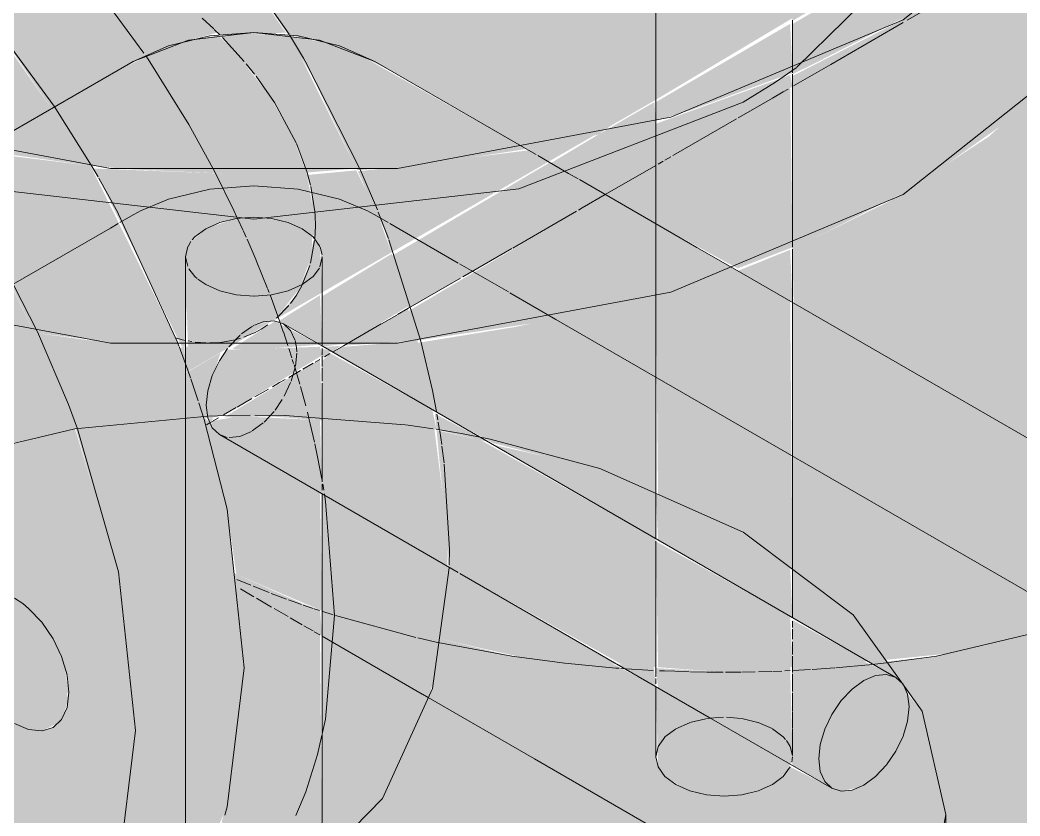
# Model space of a CAD drawing. Header units: millimetres. Extents: x -3207 to 1412, y 342 to 5433.
# Drawn here: x -1370.5 to -1253.4, y 1852.4 to 1945.6 of the extents above; entities that cross this region are included whole.
import ezdxf

# ---------------------------------------------------------------- set-up
doc = ezdxf.new("R2010")
doc.units = ezdxf.units.MM
doc.layers.add('M-_EQPT----_E', color=7, linetype='Continuous', lineweight=9)
doc.layers.add('M-_WATR----_E', color=5, linetype='Continuous', lineweight=9)

# ---------------------------------------------------------------- blocks, each defined once
blk = doc.blocks.new('ВертикальныйМногоступенчатыйЦентробежныйНасос_CDM15-CDM20_CNP - CDM15-4FSWPC-698583-В10 Аксонометрия')
at = {"layer": 'M-_EQPT----_E', "lineweight": 20}
h = blk.add_hatch(color=153, dxfattribs=at)
h.paths.add_polyline_path([(-1302.74, 1932.23), (-1296.01, 1933.84), (-1296.17, 1936.03), (-1300.38, 1933.6)])
h.paths.add_polyline_path([(-1280.01, 1939.3), (-1277.72, 1940.41), (-1265.84, 1946.49), (-1254.98, 1954.13), (-1253.37, 1955.64), (-1255.2, 1959.68), (-1280.01, 1945.17), (-1280.01, 1939.35)])
h.paths.add_polyline_path([(-1380.57, 1952.54), (-1356.53, 1966.42), (-1364.71, 1974.64), (-1370.9, 1978.9), (-1384.01, 1971.16), (-1384.01, 1956.17), (-1380.74, 1952.72)])
h.paths.add_polyline_path([(-1344.92, 1973.12), (-1319.19, 1987.98), (-1337.19, 1998.37), (-1359.83, 1985.3), (-1358.16, 1982.97), (-1345.29, 1973.28)])
h.paths.add_polyline_path([(-1351.93, 1961.57), (-1337.66, 1969.9), (-1344.92, 1973.12), (-1356.53, 1966.42), (-1353.54, 1963.27)])
h = blk.add_hatch(color=145, dxfattribs=at)
h.paths.add_polyline_path([(-1347.08, 1943.87), (-1341.52, 1944.05), (-1339.32, 1944.17), (-1350.57, 1960.13), (-1351.83, 1961.45), (-1365.97, 1953.26), (-1362.79, 1953.4), (-1359.37, 1952.49), (-1354.73, 1950.05), (-1349.99, 1946.52), (-1347.13, 1943.92)])
h.paths.add_polyline_path([(-1280.01, 1960.19), (-1265.76, 1961.48), (-1256.98, 1963.58), (-1265.87, 1982.5), (-1268.22, 1986.99), (-1276.52, 1995.65), (-1278.85, 1997.29), (-1280.01, 1996.29), (-1280.01, 1961.18)])
h.paths.add_polyline_path([(-1296.01, 1960.19), (-1296.01, 1987.38), (-1307.08, 1980.99), (-1312.53, 1984.13), (-1337.28, 1969.73), (-1327.26, 1965.55), (-1307.16, 1961.04), (-1296.08, 1960.2)])
h = blk.add_hatch(color=145, dxfattribs=at)
h.paths.add_polyline_path([(-1336.93, 1927.78), (-1331.07, 1928.26), (-1338.15, 1942.46), (-1339.12, 1943.87), (-1344.68, 1944.05), (-1346.99, 1943.78), (-1342.85, 1939), (-1340.17, 1935.1), (-1337.75, 1930.21), (-1337.09, 1928.26)])
h.paths.add_polyline_path([(-1288.01, 1959.58), (-1280.01, 1960.19), (-1280.28, 1988.82), (-1281.72, 1987.23), (-1283.18, 1986.38), (-1284.99, 1985.78), (-1287.21, 1985.46), (-1289.71, 1985.53), (-1291.35, 1985.86), (-1292.84, 1986.39), (-1294.52, 1987.4), (-1295.34, 1987.77), (-1296.01, 1987.38), (-1295.74, 1960.17), (-1288.81, 1959.64)])
h = blk.add_hatch(color=145, dxfattribs=at)
h.paths.add_polyline_path([(-1303.27, 1932.11), (-1302.74, 1932.23), (-1301.31, 1933.24)])
h.paths.add_polyline_path([(-1375.97, 1947.69), (-1351.93, 1961.57), (-1356.53, 1966.42), (-1380.47, 1952.44), (-1376.28, 1948.01)])
h.paths.add_polyline_path([(-1337.57, 1969.86), (-1312.69, 1984.22), (-1319.19, 1987.98), (-1344.65, 1973), (-1337.66, 1969.9)])
h = blk.add_hatch(color=145, dxfattribs=at)
h.paths.add_polyline_path([(-1351.82, 1961.45), (-1351.93, 1961.57), (-1375.92, 1947.63), (-1372.75, 1944.03), (-1366.77, 1935.27), (-1356.09, 1941.28), (-1351.91, 1942.9), (-1347.36, 1944.17), (-1349.62, 1946.2), (-1351.83, 1948.1), (-1357.68, 1951.68), (-1360.39, 1952.82), (-1363.52, 1953.46), (-1366.02, 1953.25), (-1351.83, 1961.45)])
h.paths.add_polyline_path([(-1310.9, 1930.39), (-1307.49, 1931.1), (-1303.27, 1932.11), (-1296.01, 1936.3), (-1296.08, 1960.2), (-1309.84, 1961.38), (-1329.28, 1966.19), (-1337.6, 1969.66), (-1351.71, 1961.33), (-1348.94, 1958.24), (-1339.02, 1943.86), (-1336.21, 1943.38), (-1331.66, 1942), (-1326.76, 1939.54), (-1310.92, 1930.4)])
h.paths.add_polyline_path([(-1280.01, 1945.54), (-1255.34, 1959.98), (-1256.98, 1963.58), (-1268.16, 1961.09), (-1280.01, 1959.97), (-1280.01, 1945.61)])
h = blk.add_hatch(color=8, dxfattribs=at)
h.paths.add_polyline_path([(-1308.57, 1929.05), (-1303.27, 1932.11), (-1310.9, 1930.39), (-1308.99, 1929.29)])
h.paths.add_polyline_path([(-1255.27, 1959.82), (-1243.14, 1967.16), (-1242.67, 1967.99), (-1248.04, 1965.72), (-1256.98, 1963.58), (-1255.34, 1959.97)])
h = blk.add_hatch(color=8, dxfattribs=at)
h.paths.add_polyline_path([(-1301.92, 1925.2), (-1296.01, 1928.61), (-1296.01, 1933.84), (-1302.74, 1932.23), (-1308.31, 1928.89), (-1302.27, 1925.41)])
h.paths.add_polyline_path([(-1280.01, 1937.85), (-1252.51, 1953.73), (-1253.43, 1955.59), (-1257.4, 1952.19), (-1268.22, 1945.1), (-1280.01, 1939.09), (-1280.01, 1938.41)])
h.paths.add_polyline_path([(-1253.37, 1955.64), (-1246.98, 1961.79), (-1243.76, 1966.29), (-1255.2, 1959.68), (-1253.54, 1956.02)])
h = blk.add_hatch(color=145, dxfattribs=at)
h.paths.add_polyline_path([(-1343.06, 1927.5), (-1336.93, 1927.78), (-1338.57, 1932.1), (-1341.28, 1936.84), (-1345.34, 1942), (-1347.25, 1943.85), (-1349.91, 1943.38), (-1353.06, 1942.62), (-1359.23, 1939.62), (-1366.75, 1935.25), (-1362.2, 1928.58), (-1357.46, 1928.15), (-1344.38, 1927.56)])
h.paths.add_polyline_path([(-1330.97, 1928.05), (-1323.64, 1928.62), (-1311.16, 1930.54), (-1330.86, 1941.65), (-1334.25, 1942.91), (-1339.06, 1943.78), (-1336.44, 1939.43), (-1331.02, 1928.15)])
h.paths.add_polyline_path([(-1296.01, 1936.3), (-1280.01, 1945.86), (-1280.28, 1960.17), (-1288.94, 1959.65), (-1296.01, 1960.19), (-1296.01, 1936.71)])
h = blk.add_hatch(color=8, dxfattribs=at)
h.paths.add_polyline_path([(-1280.01, 1918.83), (-1277.82, 1919.9), (-1265.92, 1925.97), (-1254.79, 1933.83), (-1246.92, 1941.41), (-1252.51, 1953.73), (-1280.01, 1937.85), (-1280.01, 1918.88)])
h.paths.add_polyline_path([(-1296.01, 1921.79), (-1296.01, 1928.61), (-1301.92, 1925.2), (-1298.06, 1922.97)])
for color, points in [(153, [(-1296.01, 1933.84), (-1292.01, 1935.06), (-1280.01, 1939.46), (-1280.28, 1945.2), (-1296.01, 1936.03), (-1296.01, 1934.26)]), (253, [(-1227.5, 1882.24), (-1221.53, 1884.89), (-1246.95, 1941.37), (-1248.28, 1939.97), (-1257.06, 1931.96), (-1268.55, 1924.47), (-1280.01, 1918.83), (-1279.87, 1912.47), (-1229.13, 1883.18)]), (252, [(-1335.06, 1913.75), (-1326.98, 1918.42), (-1328.74, 1923.4), (-1331.1, 1928.04), (-1336.84, 1927.5), (-1336.34, 1925.52), (-1336.02, 1920.42), (-1335.87, 1919.88), (-1335.32, 1919.06), (-1335.06, 1916.72), (-1335.06, 1914.11)]), (252, [(-1340.86, 1910.41), (-1340.41, 1910.66), (-1335.06, 1913.75), (-1335.33, 1919.12), (-1336.09, 1919.9), (-1336.76, 1916.46), (-1338.26, 1913.23), (-1340.83, 1910.42)]), (252, [(-1346.14, 1907.18), (-1340.99, 1910.39), (-1342.88, 1909.92), (-1343.96, 1909.28), (-1345.55, 1907.85), (-1346.01, 1907.36)]), (252, [(-1343.06, 1907.03), (-1335.34, 1907.62), (-1340.63, 1910.36), (-1345.62, 1907.15), (-1343.36, 1907.04)]), (8, [(-1351.06, 1904.68), (-1351.2, 1907.4), (-1351.82, 1907.23), (-1351.09, 1904.78)]), (253, [(-1262.06, 1838.95), (-1237.85, 1852.93), (-1237.65, 1853.8), (-1236.85, 1854.92), (-1235.58, 1855.87), (-1233.92, 1856.61), (-1229.92, 1857.51), (-1221.44, 1862.41), (-1216.93, 1866.65), (-1215.58, 1870.57), (-1217.29, 1874.99), (-1218.65, 1876.64), (-1222.58, 1879.4), (-1227.5, 1882.24), (-1240.78, 1876.51), (-1263.16, 1871.16), (-1268.99, 1870.53), (-1264.82, 1864.71), (-1262.06, 1852.61), (-1262.06, 1840.5)])]:
    blk.add_hatch(color=color, dxfattribs=at).paths.add_polyline_path(points)
h = blk.add_hatch(color=8, dxfattribs=at)
h.paths.add_polyline_path([(-1296.01, 1869.88), (-1296.01, 1884.91), (-1316.49, 1896.44), (-1321.67, 1897.6), (-1320.29, 1882.77), (-1320.18, 1881.55), (-1299.99, 1870.18), (-1296.26, 1869.9)])
h.paths.add_polyline_path([(-1280.01, 1869.88), (-1271.15, 1870.55), (-1280.01, 1875.38), (-1280.01, 1871.14)])
h.paths.add_polyline_path([(-1321.68, 1897.68), (-1322.17, 1900.01), (-1334.11, 1906.61), (-1335.06, 1905.75), (-1335, 1898.76), (-1321.75, 1897.7)])
h.paths.add_polyline_path([(-1332.57, 1907.51), (-1323.91, 1908.12), (-1325.03, 1911.86), (-1332.07, 1907.79)])
h.paths.add_polyline_path([(-1325.03, 1911.86), (-1301.92, 1925.2), (-1308.42, 1928.96), (-1326.87, 1918.06), (-1325.09, 1912.08)])
h.paths.add_polyline_path([(-1296.01, 1928.61), (-1280.01, 1937.85), (-1280.28, 1939.21), (-1296.01, 1933.49), (-1296.01, 1929.06)])
h = blk.add_hatch(color=8, dxfattribs=at)
h.paths.add_polyline_path([(-1274.29, 1855.35), (-1272.34, 1855.76), (-1271.08, 1856.47), (-1270.27, 1857.06), (-1268.16, 1859.61), (-1267.5, 1860.82), (-1266.76, 1862.74), (-1266.52, 1863.55), (-1266.34, 1865.24), (-1266.52, 1866.72), (-1267.2, 1868.04), (-1268.99, 1869.31), (-1271.65, 1870.52), (-1280.01, 1869.88), (-1280.01, 1858.35), (-1275.39, 1855.68)])
h.paths.add_polyline_path([(-1296.01, 1867.59), (-1296.26, 1869.9), (-1300.58, 1870.23), (-1296.57, 1867.91)])
h.paths.add_polyline_path([(-1315.62, 1896.23), (-1321.88, 1899.55), (-1321.68, 1897.68), (-1315.91, 1896.3)])
h.paths.add_polyline_path([(-1296.01, 1921.79), (-1286.43, 1916.56), (-1280.01, 1919.03), (-1280.28, 1937.69), (-1296.01, 1928.61), (-1296.01, 1922.14)])
h.paths.add_polyline_path([(-1323.91, 1908.12), (-1308.04, 1910.5), (-1296.01, 1913.37), (-1296.01, 1921.79), (-1301.92, 1925.2), (-1324.94, 1911.58), (-1323.97, 1908.3)])
h = blk.add_hatch(color=8, dxfattribs=at)
h.paths.add_polyline_path([(-1351.06, 1907.39), (-1350.77, 1919.14), (-1349.99, 1920.24), (-1348.35, 1921.35), (-1346.98, 1921.95), (-1344.65, 1922.43), (-1341.42, 1922.42), (-1340.1, 1922.18), (-1337.76, 1921.35), (-1336.44, 1920.47), (-1336.02, 1920.42), (-1336.01, 1922.73), (-1336.84, 1927.5), (-1336.93, 1927.78), (-1345.68, 1927.62), (-1361.98, 1928.26), (-1360.72, 1926.06), (-1351.52, 1907.41), (-1351.2, 1907.4)])
h.paths.add_polyline_path([(-1326.98, 1918.42), (-1308.57, 1929.05), (-1310.95, 1930.38), (-1328.92, 1928.14), (-1330.91, 1927.93), (-1327.73, 1920.95), (-1327.12, 1918.91)])
h = blk.add_hatch(color=8, dxfattribs=at)
h.paths.add_polyline_path([(-1348.22, 1898.47), (-1347.76, 1899.02), (-1348.45, 1898.96), (-1348.26, 1898.55)])
h.paths.add_polyline_path([(-1346.15, 1907.17), (-1345.55, 1907.85), (-1343.91, 1909.31), (-1342.68, 1910), (-1341.19, 1910.37), (-1340.65, 1910.53), (-1337.79, 1914.11), (-1336.34, 1917.93), (-1336.23, 1920.31), (-1337.85, 1921.39), (-1340.1, 1922.18), (-1342.34, 1922.49), (-1344.74, 1922.42), (-1345.38, 1922.33), (-1348.35, 1921.35), (-1348.71, 1921.19), (-1350.39, 1919.68), (-1350.84, 1918.9), (-1351.06, 1916.73), (-1350.79, 1907.38), (-1346.21, 1907.17)])
h = blk.add_hatch(color=8, dxfattribs=at)
h.paths.add_polyline_path([(-1280.22, 1858.47), (-1280.01, 1859.51), (-1280.28, 1869.86), (-1288.48, 1869.31), (-1296.01, 1869.76), (-1295.74, 1867.43), (-1280.28, 1858.51)])
h.paths.add_polyline_path([(-1296.01, 1913.37), (-1292.01, 1914.59), (-1286.75, 1916.45), (-1296.01, 1921.79), (-1296.01, 1913.79)])
h = blk.add_hatch(color=8, dxfattribs=at)
h.paths.add_polyline_path([(-1320.43, 1881.69), (-1320.31, 1884.86), (-1321.93, 1897.74), (-1323.58, 1897.89), (-1335.06, 1898.77), (-1335.06, 1890.13), (-1322.02, 1882.61)])
h.paths.add_polyline_path([(-1335.06, 1906.07), (-1334.03, 1906.86), (-1335.06, 1907.16), (-1335.06, 1906.26)])
h.paths.add_polyline_path([(-1334.96, 1907.4), (-1332.07, 1907.79), (-1325.09, 1912.08), (-1326.93, 1918.27), (-1335.06, 1913.31), (-1335.06, 1907.45)])
h = blk.add_hatch(color=253, dxfattribs=at)
h.paths.add_polyline_path([(-1268.66, 1835.14), (-1262.06, 1838.95), (-1262.06, 1852.61), (-1264.82, 1864.71), (-1266.52, 1866.72), (-1266.34, 1865.24), (-1266.86, 1862.41), (-1267.5, 1860.82), (-1268.92, 1858.5), (-1268.99, 1858.41), (-1270.27, 1857.06), (-1272.34, 1855.76), (-1273.01, 1855.47), (-1274.29, 1855.35), (-1276.23, 1856.17), (-1280.28, 1858.18), (-1281.15, 1857.02), (-1283.32, 1855.68), (-1284.06, 1855.37), (-1286, 1854.91), (-1288.29, 1854.78), (-1291, 1855.14), (-1292.7, 1855.68), (-1294.14, 1856.47), (-1295.35, 1857.64), (-1295.74, 1858.18), (-1296.01, 1859.38), (-1296.01, 1867.59), (-1301.08, 1870.27), (-1312.86, 1871.16), (-1321.46, 1873.22), (-1322.17, 1867.38), (-1322.65, 1866.32), (-1268.66, 1835.14)])
h.paths.add_polyline_path([(-1267.2, 1868.04), (-1269.12, 1870.71), (-1271.15, 1870.55), (-1267.89, 1868.67)])
h.paths.add_polyline_path([(-1280.01, 1912.55), (-1280.28, 1918.74), (-1286.43, 1916.26), (-1280.07, 1912.59)])
h.paths.add_polyline_path([(-1269.12, 1870.71), (-1262.06, 1871.43), (-1240.01, 1876.7), (-1227.5, 1882.24), (-1280.01, 1912.55), (-1280.01, 1881.33), (-1272.59, 1875.54), (-1269.33, 1871)])
h.paths.add_polyline_path([(-1296.01, 1890.21), (-1296.01, 1913.37), (-1312.41, 1909.71), (-1323.83, 1907.85), (-1322.17, 1902.21), (-1321.92, 1899.87), (-1315.05, 1896.1), (-1301.55, 1892.66), (-1298.06, 1891.11)])
h = blk.add_hatch(color=253, dxfattribs=at)
h.paths.add_polyline_path([(-1288.01, 1854.76), (-1285.94, 1854.92), (-1283.32, 1855.68), (-1281.88, 1856.47), (-1280.67, 1857.64), (-1280.28, 1858.51), (-1296.01, 1867.59), (-1295.74, 1858.18), (-1294.94, 1857.07), (-1292.7, 1855.68), (-1291, 1855.14), (-1288.29, 1854.78)])
h.paths.add_polyline_path([(-1280.01, 1881.33), (-1280.28, 1912.71), (-1286.75, 1916.45), (-1296.01, 1913.37), (-1295.74, 1890.09), (-1285.78, 1885.68), (-1280.03, 1881.35)])
h = blk.add_hatch(color=8, dxfattribs=at)
h.paths.add_polyline_path([(-1335.06, 1890.13), (-1335.33, 1898.79), (-1344.73, 1899.25), (-1347.76, 1898.73), (-1348.13, 1898.27), (-1347.76, 1897.7), (-1346.01, 1896.46), (-1335.14, 1890.18)])
h.paths.add_polyline_path([(-1348.45, 1898.96), (-1346.65, 1899.38), (-1335.06, 1906.38), (-1335.33, 1907.38), (-1346.24, 1907.03), (-1347.76, 1904.39), (-1348.13, 1903.39), (-1348.65, 1900.63), (-1348.52, 1899.37), (-1348.48, 1899.05)])
h.paths.add_polyline_path([(-1335.06, 1907.45), (-1335.33, 1913.42), (-1340.3, 1910.3), (-1338.59, 1909.49), (-1335.16, 1907.51)])
h = blk.add_hatch(color=8, dxfattribs=at)
h.paths.add_polyline_path([(-1349.07, 1897.98), (-1348.26, 1898.55), (-1348.71, 1898.94), (-1349.34, 1898.9), (-1349.09, 1898.06)])
h.paths.add_polyline_path([(-1350.97, 1904.39), (-1346.21, 1907.17), (-1351.06, 1907.39), (-1351, 1904.49)])
h = blk.add_hatch(color=8, dxfattribs=at)
h.paths.add_polyline_path([(-1322.65, 1866.32), (-1322.11, 1867.91), (-1321.46, 1873.22), (-1335.06, 1876.47), (-1335.06, 1873.48), (-1323.34, 1866.71)])
h.paths.add_polyline_path([(-1300.58, 1870.23), (-1320.43, 1881.69), (-1321.46, 1873.22), (-1312.06, 1871.1), (-1301.08, 1870.27)])
h.paths.add_polyline_path([(-1271.15, 1870.55), (-1269.12, 1870.71), (-1273.01, 1876.07), (-1280.01, 1881.33), (-1280.01, 1875.67), (-1271.64, 1870.84)])
h.paths.add_polyline_path([(-1296.01, 1884.91), (-1296.01, 1890.21), (-1302.56, 1893.11), (-1315.07, 1895.91), (-1298.06, 1886.09)])
h.paths.add_polyline_path([(-1321.92, 1899.87), (-1322.17, 1902.25), (-1323.91, 1908.12), (-1328.92, 1907.67), (-1332.82, 1907.36), (-1333.86, 1906.76), (-1322.17, 1900.01)])
h = blk.add_hatch(color=8, dxfattribs=at)
h.paths.add_polyline_path([(-1321.46, 1873.22), (-1320.43, 1881.69), (-1335.06, 1890.13), (-1335.06, 1876.47), (-1321.96, 1873.34)])
h.paths.add_polyline_path([(-1333.86, 1906.76), (-1332.94, 1907.49), (-1334.89, 1907.36), (-1334.03, 1906.86)])
h = blk.add_hatch(color=8, dxfattribs=at)
h.paths.add_polyline_path([(-1335.06, 1876.47), (-1335.33, 1890.29), (-1347.95, 1897.87), (-1348.22, 1898.47), (-1349.07, 1897.98), (-1346.21, 1888.37), (-1345.13, 1880.74), (-1335.16, 1876.49)])
h.paths.add_polyline_path([(-1349.34, 1898.9), (-1348.48, 1899.05), (-1348.63, 1900.87), (-1348.03, 1903.74), (-1347.56, 1904.82), (-1346.98, 1906.69), (-1350.96, 1904.34), (-1349.38, 1899.04)])
h = blk.add_hatch(color=8, dxfattribs=at)
h.paths.add_polyline_path([(-1288.01, 1869.27), (-1280.01, 1869.88), (-1280.28, 1875.83), (-1296.01, 1884.61), (-1295.74, 1869.86), (-1288.07, 1869.28)])
h.paths.add_polyline_path([(-1335.06, 1898.77), (-1335.33, 1905.91), (-1346.6, 1899.1), (-1341.43, 1899.25), (-1335.16, 1898.77)])
h = blk.add_hatch(color=8, dxfattribs=at)
h.paths.add_polyline_path([(-1335.06, 1873.48), (-1335.34, 1876.54), (-1337.4, 1877.31), (-1345.41, 1880.86), (-1345.13, 1879.29), (-1335.16, 1873.53)])
h.paths.add_polyline_path([(-1280.01, 1875.67), (-1280.28, 1881.54), (-1286.19, 1885.85), (-1296.01, 1890.21), (-1295.74, 1884.75), (-1280.03, 1875.68)])
at = {"layer": 'M-_EQPT----_E', "color": 153, "lineweight": 20}
for p, q in [((-1296.01, 1975.72), (-1296.01, 1941.27)), ((-1280.01, 1940.09), (-1280.01, 1945.61)), ((-1296.01, 1941.27), (-1296.01, 1936.25)), ((-1279.87, 1937.93), (-1275.53, 1940.44)), ((-1280.01, 1939.46), (-1280.01, 1940.08)), ((-1280.01, 1929.42), (-1280.01, 1939.3)), ((-1282.35, 1936.5), (-1281.08, 1937.23)), ((-1296.01, 1936.25), (-1296.01, 1933.84)), ((-1296.01, 1932.08), (-1296.01, 1921.79)), ((-1294.94, 1929.23), (-1294.25, 1929.63)), ((-1294.02, 1929.76), (-1293.67, 1929.97)), ((-1301.92, 1925.2), (-1296.01, 1928.61)), ((-1295.74, 1928.77), (-1295.16, 1929.11)), ((-1345.06, 1922.57), (-1345.42, 1923.34)), ((-1296.01, 1921.79), (-1296.01, 1913.37)), ((-1338.62, 1906.08), (-1338.97, 1907.18)), ((-1338.42, 1905.43), (-1338.57, 1905.91)), ((-1337.7, 1902.99), (-1338.37, 1905.26)), ((-1338.99, 1903.8), (-1337.61, 1904.6)), ((-1340.91, 1902.69), (-1340.07, 1903.18)), ((-1340.07, 1903.18), (-1339.42, 1903.55)), ((-1337, 1900.47), (-1337.62, 1902.72)), ((-1342.96, 1901.5), (-1341.36, 1902.43)), ((-1345.02, 1900.32), (-1343.3, 1901.31)), ((-1346.62, 1899.4), (-1345.13, 1900.26)), ((-1321.64, 1899.49), (-1321.53, 1898.81)), ((-1321.48, 1898.55), (-1321.33, 1897.59)), ((-1340.71, 1876.74), (-1339.06, 1875.79)), ((-1338.81, 1875.65), (-1337.4, 1874.83)), ((-1338.16, 1852.5), (-1337, 1855.27))]:
    blk.add_line(p, q, dxfattribs=at)
at = {"layer": 'M-_EQPT----_E', "color": 145, "lineweight": 20}
for p, q in [((-1266.58, 1945.61), (-1263.16, 1947.58)), ((-1349.11, 1945.85), (-1347.76, 1944.61)), ((-1275.53, 1940.44), (-1267.04, 1945.34)), ((-1347.71, 1944.55), (-1347.05, 1943.91)), ((-1338.89, 1943.89), (-1337.27, 1941.17)), ((-1346.76, 1943.61), (-1344.2, 1940.8)), ((-1355.45, 1941.05), (-1355.72, 1941.45)), ((-1343.96, 1940.52), (-1343, 1939.32)), ((-1337.27, 1941.17), (-1337.06, 1940.81)), ((-1337.06, 1940.81), (-1330.62, 1928.13)), ((-1284.91, 1935.02), (-1282.35, 1936.5)), ((-1293.66, 1929.97), (-1286.57, 1934.06)), ((-1338.08, 1931.19), (-1336.82, 1927.77)), ((-1345.42, 1923.34), (-1347.66, 1927.85)), ((-1330.62, 1928.13), (-1328.61, 1923.41)), ((-1304.62, 1923.64), (-1301.92, 1925.2)), ((-1335.95, 1923.21), (-1335.91, 1922.72)), ((-1335.91, 1922.72), (-1335.87, 1921.56)), ((-1312.76, 1918.94), (-1305.29, 1923.26)), ((-1305.06, 1923.39), (-1304.62, 1923.64)), ((-1335.87, 1921.56), (-1335.94, 1920.02)), ((-1327.26, 1919.9), (-1323.52, 1908.05)), ((-1318.59, 1915.58), (-1312.86, 1918.89)), ((-1337.47, 1914.5), (-1338.08, 1913.44)), ((-1325.03, 1911.86), (-1318.86, 1915.42)), ((-1340.86, 1912.61), (-1341.18, 1913.45)), ((-1338.08, 1913.44), (-1338.79, 1912.44)), ((-1340.03, 1910.3), (-1340.86, 1912.59)), ((-1338.96, 1912.23), (-1340.41, 1910.73)), ((-1347.76, 1907.85), (-1348.21, 1907.84)), ((-1347.04, 1907.9), (-1347.76, 1907.85)), ((-1345.45, 1908.16), (-1346.99, 1907.9)), ((-1345.08, 1908.25), (-1345.45, 1908.16)), ((-1335.97, 1896.22), (-1336.47, 1898.34)), ((-1335.61, 1894.49), (-1335.93, 1896.02)), ((-1321.05, 1895.74), (-1320.8, 1893.78)), ((-1335.1, 1891.86), (-1335.61, 1894.49)), ((-1320.79, 1893.65), (-1320.18, 1883.67)), ((-1334.88, 1890.58), (-1335.01, 1891.35)), ((-1320.18, 1883.67), (-1320.21, 1881.8))]:
    blk.add_line(p, q, dxfattribs=at)
at = {"layer": 'M-_EQPT----_E', "color": 8, "lineweight": 20}
for p, q in [((-1281.08, 1937.23), (-1280.53, 1937.55)), ((-1296.01, 1933.84), (-1296.01, 1932.08)), ((-1280.01, 1919.03), (-1280.01, 1929.42)), ((-1344.32, 1920.98), (-1344.99, 1922.41)), ((-1343.99, 1920.22), (-1344.29, 1920.9)), ((-1342.82, 1917.53), (-1343.87, 1919.97)), ((-1335.96, 1919.82), (-1336.44, 1917.19)), ((-1341.48, 1914.22), (-1342.8, 1917.48)), ((-1336.52, 1916.9), (-1337.45, 1914.54)), ((-1341.29, 1913.73), (-1341.43, 1914.11)), ((-1334.79, 1906.22), (-1334.17, 1906.58)), ((-1337.35, 1904.74), (-1336.13, 1905.45)), ((-1335.89, 1905.59), (-1335.33, 1905.91)), ((-1336.59, 1898.84), (-1336.81, 1899.71)), ((-1348.61, 1898.24), (-1348.22, 1898.47)), ((-1348.22, 1898.47), (-1347.85, 1898.68)), ((-1347.84, 1898.69), (-1347.2, 1899.06)), ((-1336.47, 1898.34), (-1336.59, 1898.84)), ((-1321.31, 1897.5), (-1321.08, 1895.93)), ((-1334.67, 1889.27), (-1334.81, 1890.15)), ((-1343.43, 1879.45), (-1345.06, 1880.13)), ((-1341.29, 1878.6), (-1343.16, 1879.33)), ((-1344.65, 1879.02), (-1343.06, 1878.1)), ((-1339.27, 1877.84), (-1341.03, 1878.49)), ((-1342.77, 1877.93), (-1340.99, 1876.9)), ((-1337.51, 1877.21), (-1339.03, 1877.75)), ((-1336.14, 1876.74), (-1337.29, 1877.13)), ((-1335.38, 1876.49), (-1336.01, 1876.7)), ((-1333.78, 1875.98), (-1335.12, 1876.41)), ((-1324.1, 1873.35), (-1333.51, 1875.9)), ((-1337.21, 1874.72), (-1336.13, 1874.1)), ((-1336, 1874.02), (-1335.33, 1873.64)), ((-1335.06, 1873.48), (-1323.35, 1866.72)), ((-1321.72, 1872.81), (-1323.87, 1873.29)), ((-1323.34, 1866.71), (-1322.65, 1866.32)), ((-1293.67, 1862.64), (-1292.06, 1863.36)), ((-1292.01, 1863.38), (-1290.15, 1863.83)), ((-1290.08, 1863.84), (-1289.59, 1863.91)), ((-1294.94, 1861.69), (-1293.7, 1862.62)), ((-1296.01, 1859.38), (-1295.74, 1860.56)), ((-1295.74, 1860.57), (-1294.96, 1861.67))]:
    blk.add_line(p, q, dxfattribs=at)
at = {"layer": 'M-_EQPT----_E', "color": 252, "lineweight": 20}
for p, q in [((-1286.37, 1934.18), (-1284.91, 1935.02)), ((-1336.82, 1927.77), (-1336.44, 1926.31)), ((-1336.4, 1926.14), (-1335.95, 1923.21)), ((-1328.12, 1910.07), (-1326.35, 1911.1)), ((-1326.24, 1911.16), (-1325.03, 1911.86)), ((-1332.57, 1907.51), (-1328.17, 1910.05)), ((-1351.84, 1908.31), (-1352.29, 1908.43)), ((-1351.46, 1908.21), (-1351.83, 1908.3)), ((-1351.04, 1908.12), (-1351.46, 1908.21)), ((-1350.34, 1907.99), (-1350.75, 1908.06)), ((-1348.7, 1907.84), (-1349.93, 1907.94)), ((-1296.01, 1884.61), (-1296.01, 1868.75)), ((-1280.01, 1874.51), (-1280.01, 1875.25)), ((-1280.01, 1873.14), (-1280.01, 1874.33)), ((-1280.01, 1871.34), (-1280.01, 1872.85)), ((-1280.01, 1869.25), (-1280.01, 1871.14)), ((-1272.88, 1869.97), (-1274.92, 1869.8)), ((-1271.54, 1870.1), (-1272.79, 1869.98)), ((-1271.02, 1870.15), (-1271.46, 1870.11)), ((-1300.29, 1869.73), (-1300.69, 1869.76)), ((-1296.32, 1869.49), (-1300.09, 1869.72)), ((-1295.02, 1869.42), (-1295.58, 1869.45)), ((-1293.77, 1869.38), (-1294.99, 1869.42)), ((-1292.12, 1869.33), (-1293.69, 1869.37)), ((-1290.19, 1869.29), (-1291.96, 1869.32)), ((-1288.13, 1869.27), (-1290.09, 1869.29)), ((-1286.05, 1869.28), (-1287.83, 1869.27)), ((-1284.39, 1869.31), (-1285.93, 1869.29)), ((-1282.41, 1869.37), (-1283.99, 1869.32)), ((-1281.26, 1869.41), (-1282.32, 1869.37)), ((-1280.26, 1869.46), (-1280.92, 1869.43)), ((-1280.01, 1867.01), (-1280.01, 1869.08)), ((-1277.91, 1869.59), (-1279.96, 1869.47)), ((-1275.05, 1869.79), (-1277.69, 1869.6)), ((-1296.01, 1868.52), (-1296.01, 1867.91)), ((-1280.01, 1864.77), (-1280.01, 1866.87)), ((-1280.01, 1862.68), (-1280.01, 1864.66)), ((-1289.59, 1863.91), (-1289.22, 1863.94)), ((-1289.14, 1863.95), (-1288.08, 1864)), ((-1287.74, 1863.99), (-1286.01, 1863.85)), ((-1285.94, 1863.84), (-1284.07, 1863.4)), ((-1284.01, 1863.38), (-1282.39, 1862.67)), ((-1282.35, 1862.64), (-1281.1, 1861.71)), ((-1280.01, 1860.89), (-1280.01, 1862.6)), ((-1281.08, 1861.69), (-1280.81, 1861.39)), ((-1280.71, 1861.27), (-1280.29, 1860.58)), ((-1280.28, 1860.57), (-1280.01, 1859.53)), ((-1280.01, 1859.51), (-1280.01, 1860.83)), ((-1280.01, 1859.38), (-1280.09, 1858.73))]:
    blk.add_line(p, q, dxfattribs=at)
at = {"layer": 'M-_EQPT----_E', "color": 253, "lineweight": 20}
for p, q in [((-1280.01, 1912.55), (-1280.01, 1918.83)), ((-1280.01, 1905.12), (-1280.01, 1912.55)), ((-1333.88, 1906.75), (-1332.57, 1907.51)), ((-1296.01, 1890.21), (-1296.01, 1884.91)), ((-1280.01, 1875.67), (-1280.01, 1881.33)), ((-1300.69, 1869.76), (-1306.68, 1870.33)), ((-1269, 1870.37), (-1271.02, 1870.15)), ((-1296.01, 1867.59), (-1296.01, 1859.38)), ((-1310.23, 1859.14), (-1274.15, 1838.31))]:
    blk.add_line(p, q, dxfattribs=at)
at = {"layer": 'M-_EQPT----_E', "color": 143, "lineweight": 20}
for p, q in [((-1296.01, 1913.37), (-1296.01, 1890.21)), ((-1280.01, 1881.33), (-1280.01, 1905.12)), ((-1333.62, 1875.91), (-1334.67, 1889.27)), ((-1334.67, 1863.78), (-1333.62, 1875.91)), ((-1322.65, 1866.32), (-1310.23, 1859.14))]:
    blk.add_line(p, q, dxfattribs=at)
at = {"layer": 'M-_EQPT----_E', "color": 155, "lineweight": 20}
for p, q in [((-1341.42, 1909.95), (-1342.23, 1909.43)), ((-1339.63, 1909.15), (-1339.98, 1910.17)), ((-1343.96, 1908.62), (-1344.25, 1908.51)), ((-1343.04, 1909.01), (-1343.96, 1908.62)), ((-1342.58, 1909.24), (-1342.99, 1909.03)), ((-1342.23, 1909.43), (-1342.56, 1909.25)), ((-1339.09, 1907.53), (-1339.62, 1909.12)), ((-1344.62, 1908.39), (-1344.99, 1908.28))]:
    blk.add_line(p, q, dxfattribs=at)
at = {"layer": 'M-_EQPT----_E', "color": 145, "lineweight": 20}
for points in [[(-1356.06, 1966.54, 0), (-1349.35, 1958.85, 0), (-1338.95, 1943.99, 0)], [(-1355.94, 1941.78, 0), (-1362.79, 1951.09, 0), (-1369.96, 1959.28, 0)], [(-1347.66, 1927.85, 0), (-1350.7, 1933.41, 0), (-1355.45, 1941.05, 0)], [(-1342.79, 1939.05, 0), (-1340.65, 1935.99, 0), (-1338.11, 1931.26, 0)], [(-1328.51, 1923.16, 0), (-1328, 1921.86, 0), (-1327.32, 1920.07, 0)]]:
    blk.add_polyline3d(points, dxfattribs=at)
at = {"layer": 'M-_EQPT----_E', "color": 143, "lineweight": 20}
for points in [[(-1323.52, 1908.05, 0), (-1322.17, 1902.25, 0), (-1321.7, 1899.81, 0)], [(-1320.22, 1881.5, 0), (-1322.17, 1867.38, 0), (-1328, 1854.5, 0), (-1334.79, 1847.52, 0)], [(-1240.73, 1876.46, 0), (-1263.16, 1871.16, 0), (-1269, 1870.37, 0)], [(-1306.68, 1870.33, 0), (-1312.86, 1871.16, 0), (-1321.72, 1872.81, 0)]]:
    blk.add_polyline3d(points, dxfattribs=at)
at = {"layer": 'M-_EQPT----_E', "color": 8, "lineweight": 20}
blk.add_polyline3d([(-1337, 1855.27, 0), (-1335.61, 1859.63, 0), (-1334.67, 1863.78, 0)], dxfattribs=at)
at = {"layer": 'M-_EQPT----_E', "color": 253, "lineweight": 20}
for points in [[(-1293.67, 1856.11, 0), (-1294.94, 1857.07, 0), (-1295.74, 1858.18, 0), (-1296.01, 1859.38, 0)], [(-1280.28, 1858.18, 0), (-1281.08, 1857.07, 0), (-1282.35, 1856.11, 0), (-1284.01, 1855.38, 0), (-1285.94, 1854.92, 0), (-1288.01, 1854.76, 0), (-1290.08, 1854.92, 0), (-1292.01, 1855.38, 0), (-1293.67, 1856.11, 0)]]:
    blk.add_polyline3d(points, dxfattribs=at)
blk = doc.blocks.new('ВертикальныйМногоступенчатыйЦентробежныйНасос_CDM15-CDM20_CNP - CDM15-4FSWPC-V1-В10 Аксонометрия')
at = {"layer": 'M-_EQPT----_E', "lineweight": 20}
for points in [[(-1337.09, 1846.07), (-1335.06, 1847.95), (-1335.33, 1873.64), (-1345.25, 1879.36), (-1344.22, 1869.79), (-1346.6, 1852.63), (-1346.86, 1851.71), (-1337.27, 1846.18)], [(-1335.06, 1847.95), (-1328, 1854.5), (-1322.65, 1866.32), (-1335.06, 1873.48), (-1335.06, 1848.46)]]:
    blk.add_hatch(color=8, dxfattribs=at).paths.add_polyline_path(points)
h = blk.add_hatch(color=253, dxfattribs=at)
h.paths.add_polyline_path([(-1301.78, 1825.69), (-1274.15, 1838.31), (-1322.65, 1866.32), (-1328, 1854.5), (-1335.06, 1847.95), (-1335.06, 1844.9), (-1303.84, 1826.87)])
h.paths.add_polyline_path([(-1356.71, 1836.29), (-1351.06, 1838.15), (-1351.06, 1842.79), (-1352.1, 1840.56), (-1355.69, 1837.23)])
at = {"layer": 'M-_EQPT----_E', "color": 145, "lineweight": 20}
for p, q in [((-1348.23, 1943.78), (-1353.06, 1942.62)), ((-1350.71, 1943.29), (-1343.06, 1944.17)), ((-1343.06, 1944.17), (-1348.23, 1943.78)), ((-1337.88, 1943.78), (-1343.06, 1944.17)), ((-1343.06, 1944.17), (-1335.4, 1943.29)), ((-1333.06, 1942.62), (-1337.88, 1943.78)), ((-1357.2, 1940.79), (-1350.71, 1943.29)), ((-1353.06, 1942.62), (-1357.2, 1940.79)), ((-1335.4, 1943.29), (-1328.92, 1940.79)), ((-1328.92, 1940.79), (-1333.06, 1942.62)), ((-1357.2, 1940.79), (-1375.22, 1930.39)), ((-1375.22, 1930.39), (-1357.2, 1940.79)), ((-1311.46, 1930.71), (-1328.92, 1940.79)), ((-1328.92, 1940.79), (-1311.46, 1930.71)), ((-1348.23, 1925.82), (-1343.06, 1926.21)), ((-1343.06, 1926.21), (-1337.88, 1925.82)), ((-1353.06, 1924.66), (-1348.23, 1925.82)), ((-1337.88, 1925.82), (-1333.06, 1924.66)), ((-1356.35, 1923.29), (-1353.06, 1924.66)), ((-1333.06, 1924.66), (-1329.76, 1923.29)), ((-1358.77, 1921.92), (-1357.2, 1922.83)), ((-1357.2, 1922.83), (-1356.63, 1923.14)), ((-1329.49, 1923.14), (-1328.92, 1922.83)), ((-1328.92, 1922.83), (-1327.34, 1921.92)), ((-1359.87, 1921.28), (-1358.97, 1921.81)), ((-1327.15, 1921.81), (-1319.16, 1917.19)), ((-1350.79, 1919.12), (-1351.06, 1917.93)), ((-1350.45, 1919.69), (-1350.78, 1919.14)), ((-1351.06, 1917.93), (-1351.06, 1907.39)), ((-1351.06, 1917.93), (-1350.82, 1916.81)), ((-1350.67, 1916.52), (-1349.99, 1915.62)), ((-1349.99, 1915.62), (-1349.72, 1915.37)), ((-1313.12, 1913.71), (-1307.7, 1910.58)), ((-1339.61, 1910.08), (-1338.77, 1909.3)), ((-1338.77, 1909.3), (-1338.26, 1908.2)), ((-1338.24, 1908.13), (-1338.09, 1907.29)), ((-1335.06, 1891.55), (-1335.06, 1898.14)), ((-1335.06, 1890.59), (-1335.06, 1891.29))]:
    blk.add_line(p, q, dxfattribs=at)
at = {"layer": 'M-_EQPT----_E', "color": 153, "lineweight": 20}
for p, q in [((-1281.98, 1938.38), (-1279.58, 1940.05)), ((-1310.9, 1930.39), (-1311.46, 1930.71)), ((-1311.46, 1930.71), (-1310.9, 1930.39)), ((-1306.23, 1927.69), (-1306.69, 1927.96)), ((-1306.69, 1927.96), (-1306.23, 1927.69)), ((-1291.19, 1919.01), (-1304.95, 1926.95)), ((-1304.95, 1926.95), (-1291.19, 1919.01)), ((-1356.63, 1923.14), (-1356.35, 1923.29)), ((-1329.76, 1923.29), (-1329.49, 1923.14)), ((-1347.06, 1921.93), (-1348.71, 1921.19)), ((-1345.13, 1922.39), (-1347.06, 1921.93)), ((-1344.7, 1922.45), (-1345.13, 1922.39)), ((-1343.06, 1922.55), (-1344.66, 1922.45)), ((-1340.99, 1922.39), (-1343.06, 1922.55)), ((-1339.06, 1921.93), (-1340.99, 1922.39)), ((-1337.4, 1921.19), (-1339.06, 1921.93)), ((-1372.84, 1913.8), (-1359.87, 1921.28)), ((-1348.71, 1921.19), (-1349.99, 1920.24)), ((-1336.13, 1920.24), (-1337.4, 1921.19)), ((-1349.99, 1920.24), (-1350.28, 1919.91)), ((-1335.33, 1919.12), (-1336.13, 1920.24)), ((-1335.33, 1916.73), (-1335.06, 1917.93)), ((-1335.07, 1918.2), (-1335.3, 1919.06)), ((-1335.06, 1907.43), (-1335.06, 1917.93)), ((-1319.01, 1917.11), (-1313.27, 1913.8)), ((-1337.4, 1914.66), (-1336.13, 1915.62)), ((-1336.13, 1915.62), (-1335.39, 1916.6)), ((-1349.64, 1915.3), (-1348.71, 1914.66)), ((-1348.71, 1914.66), (-1347.06, 1913.93)), ((-1339.06, 1913.93), (-1337.4, 1914.66)), ((-1347.06, 1913.93), (-1345.13, 1913.47)), ((-1345.13, 1913.47), (-1343.06, 1913.31)), ((-1343.02, 1913.31), (-1340.99, 1913.47)), ((-1340.99, 1913.47), (-1339.06, 1913.93)), ((-1334.96, 1907.4), (-1339.61, 1910.08)), ((-1338.06, 1906.65), (-1338.21, 1905.11)), ((-1338.09, 1907.29), (-1338.06, 1906.77)), ((-1335.06, 1906.38), (-1335.06, 1907.16)), ((-1335.06, 1905.07), (-1335.06, 1906.29)), ((-1338.24, 1904.96), (-1338.7, 1903.35)), ((-1335.06, 1903.36), (-1335.06, 1904.92)), ((-1338.77, 1903.18), (-1339.51, 1901.6)), ((-1335.06, 1898.79), (-1335.06, 1903.12)), ((-1339.75, 1901.19), (-1340.59, 1899.97)), ((-1346.26, 1899.34), (-1348.39, 1899.27)), ((-1343.5, 1899.37), (-1346.17, 1899.34)), ((-1339.46, 1899.33), (-1342.96, 1899.37)), ((-1340.71, 1899.82), (-1341.87, 1898.57)), ((-1325.34, 1898.24), (-1339.42, 1899.32)), ((-1341.99, 1898.46), (-1343.26, 1897.52)), ((-1322.09, 1897.78), (-1325.29, 1898.23)), ((-1346.19, 1896.77), (-1347.11, 1897.09)), ((-1319.05, 1897.27), (-1321.74, 1897.72)), ((-1315.41, 1896.56), (-1318.94, 1897.25))]:
    blk.add_line(p, q, dxfattribs=at)
at = {"layer": 'M-_EQPT----_E', "color": 8, "lineweight": 20}
for p, q in [((-1285.78, 1936.03), (-1281.98, 1938.38)), ((-1310.02, 1929.88), (-1310.9, 1930.39)), ((-1310.9, 1930.39), (-1310.02, 1929.88)), ((-1306.69, 1927.96), (-1309.84, 1929.78)), ((-1309.84, 1929.78), (-1306.69, 1927.96)), ((-1305.11, 1927.04), (-1306.23, 1927.69)), ((-1306.23, 1927.69), (-1305.11, 1927.04)), ((-1286.75, 1916.45), (-1291.19, 1919.01)), ((-1291.19, 1919.01), (-1286.75, 1916.45)), ((-1335.06, 1898.14), (-1335.06, 1898.77))]:
    blk.add_line(p, q, dxfattribs=at)
at = {"layer": 'M-_EQPT----_E', "color": 253, "lineweight": 20}
for p, q in [((-1221.44, 1878.74), (-1286.75, 1916.45)), ((-1286.75, 1916.45), (-1221.44, 1878.74)), ((-1283.19, 1877.51), (-1334.96, 1907.4)), ((-1347.11, 1897.09), (-1319.16, 1880.95)), ((-1318.94, 1880.83), (-1289.75, 1863.98)), ((-1262.06, 1844.38), (-1262.06, 1852.61))]:
    blk.add_line(p, q, dxfattribs=at)
at = {"layer": 'M-_EQPT----_E', "color": 143, "lineweight": 20}
for p, q in [((-1307.7, 1910.58), (-1223.01, 1861.68)), ((-1351.06, 1907.39), (-1351.06, 1898.77)), ((-1351.06, 1898.77), (-1351.06, 1807.44)), ((-1335.06, 1807.44), (-1335.06, 1890.18))]:
    blk.add_line(p, q, dxfattribs=at)
at = {"layer": 'M-_EQPT----_E', "color": 9, "lineweight": 20}
for p, q in [((-1267.89, 1868.67), (-1283.19, 1877.51)), ((-1289.75, 1863.98), (-1275.39, 1855.68))]:
    blk.add_line(p, q, dxfattribs=at)
for points in [[(-1419.07, 1945.68, 0), (-1391.86, 1934.26, 0), (-1359.87, 1928.26, 0), (-1326.24, 1928.26, 0), (-1294.25, 1934.26, 0), (-1267.04, 1945.68, 0), (-1247.27, 1961.39, 0), (-1236.88, 1979.85, 0), (-1235.58, 1989.56, 0)], [(-1235.56, 1989.56, 0), (-1236.88, 1979.85, 0), (-1247.27, 1961.39, 0), (-1267.04, 1945.68, 0), (-1294.25, 1934.26, 0), (-1326.24, 1928.26, 0), (-1359.87, 1928.26, 0), (-1391.86, 1934.26, 0), (-1419.07, 1945.68, 0)], [(-1235.56, 1969.1, 0), (-1236.88, 1959.39, 0), (-1247.27, 1940.92, 0), (-1267.04, 1925.21, 0), (-1294.25, 1913.79, 0), (-1326.24, 1907.79, 0), (-1359.87, 1907.79, 0), (-1391.86, 1913.79, 0), (-1419.07, 1925.21, 0)], [(-1266.34, 1865.24, 0), (-1266.52, 1866.72, 0), (-1267.05, 1867.89, 0), (-1267.89, 1868.67, 0), (-1268.99, 1869.01, 0), (-1270.27, 1868.89, 0), (-1271.64, 1868.3, 0), (-1273.01, 1867.3, 0), (-1274.29, 1865.95, 0), (-1275.39, 1864.34, 0), (-1276.23, 1862.59, 0), (-1276.76, 1860.81, 0), (-1276.94, 1859.12, 0)], [(-1276.94, 1859.12, 0), (-1276.76, 1857.64, 0), (-1276.23, 1856.47, 0), (-1275.39, 1855.68, 0), (-1274.29, 1855.35, 0), (-1273.01, 1855.47, 0), (-1271.64, 1856.06, 0), (-1270.27, 1857.06, 0), (-1268.99, 1858.41, 0), (-1267.89, 1860.01, 0), (-1267.05, 1861.77, 0), (-1266.52, 1863.55, 0), (-1266.34, 1865.24, 0)]]:
    blk.add_polyline3d(points, dxfattribs=at)
at = {"layer": 'M-_EQPT----_E', "color": 153, "lineweight": 20}
for points in [[(-1279.52, 1940.09, 0), (-1268.22, 1951.2, 0), (-1262.06, 1969.1, 0), (-1262.61, 1974.57, 0)], [(-1344.52, 1908.89, 0), (-1343.36, 1909.71, 0), (-1343.06, 1909.88, 0)], [(-1343, 1909.9, 0), (-1341.99, 1910.3, 0), (-1340.71, 1910.42, 0), (-1339.61, 1910.08, 0)], [(-1346.01, 1907.36, 0), (-1344.73, 1908.71, 0), (-1344.66, 1908.78, 0)], [(-1343.36, 1897.46, 0), (-1344.73, 1896.88, 0), (-1345.98, 1896.75, 0)]]:
    blk.add_polyline3d(points, dxfattribs=at)
at = {"layer": 'M-_EQPT----_E', "color": 8, "lineweight": 20}
blk.add_polyline3d([(-1400.33, 1936.03, 0), (-1374.06, 1925.89, 0), (-1343.06, 1922.33, 0), (-1312.06, 1925.89, 0), (-1285.78, 1936.03, 0)], dxfattribs=at)
at = {"layer": 'M-_EQPT----_E', "color": 253, "lineweight": 20}
for points in [[(-1348.66, 1900.53, 0), (-1348.48, 1902.21, 0), (-1347.95, 1904, 0), (-1347.11, 1905.75, 0), (-1346.15, 1907.18, 0)], [(-1347.11, 1897.09, 0), (-1347.95, 1897.87, 0), (-1348.48, 1899.05, 0), (-1348.66, 1900.53, 0)]]:
    blk.add_polyline3d(points, dxfattribs=at)
at = {"layer": 'M-_EQPT----_E', "color": 143, "lineweight": 20}
for points in [[(-1348.48, 1899.27, 0), (-1364.02, 1897.78, 0), (-1383.56, 1893.11, 0), (-1400.33, 1885.68, 0), (-1413.21, 1875.99, 0), (-1421.3, 1864.71, 0), (-1424.06, 1852.61, 0), (-1423.72, 1848.38, 0)], [(-1285.78, 1885.68, 0), (-1302.56, 1893.11, 0), (-1315.41, 1896.56, 0)], [(-1263.87, 1842.77, 0), (-1262.06, 1852.61, 0), (-1264.82, 1864.71, 0), (-1272.91, 1875.99, 0), (-1285.78, 1885.68, 0)]]:
    blk.add_polyline3d(points, dxfattribs=at)
blk = doc.blocks.new('COMER_BR00_U-PVC свободный фланец red - DN15 - DN200-V12-В10 Аксонометрия')
at = {"layer": 'M-_WATR----_E', "lineweight": 20}
for color, points in [(147, [(-1375.22, 1930.39), (-1366.77, 1935.27), (-1374.27, 1945.89), (-1388.06, 1960.25), (-1403.62, 1971.28), (-1417.89, 1977.28), (-1422.71, 1977.75), (-1426.94, 1968.44), (-1415.29, 1963.48), (-1400.19, 1952.47), (-1386.12, 1937.62), (-1382.26, 1931.97), (-1376.28, 1930.54)]), (165, [(-1362.2, 1928.58), (-1366.77, 1935.27), (-1375.22, 1930.39), (-1365.55, 1929.05)]), (165, [(-1351.88, 1907.43), (-1352.04, 1907.98), (-1362.2, 1928.58), (-1375.52, 1930.21), (-1379.49, 1927.92), (-1373.3, 1918.41), (-1368.8, 1909.03), (-1357.83, 1907.7), (-1351.89, 1907.43)]), (165, [(-1368.8, 1909.03), (-1374.42, 1920.49), (-1379.49, 1927.92), (-1399.36, 1916.45), (-1389.31, 1913.18), (-1374.06, 1909.76), (-1369.93, 1909.19)]), (155, [(-1363.92, 1897.79), (-1351.06, 1898.77), (-1351.06, 1904.68), (-1351.89, 1907.43), (-1362.53, 1908.16), (-1368.8, 1909.03), (-1364.39, 1899.37), (-1364.02, 1898.12)]), (155, [(-1351.06, 1898.77), (-1349.34, 1898.9), (-1351.06, 1904.68), (-1351.06, 1899.37)]), (155, [(-1356.95, 1862.44), (-1351.06, 1865.84), (-1351.06, 1898.77), (-1363.92, 1897.79), (-1358.86, 1880.27), (-1357.2, 1864.75)]), (145, [(-1351.06, 1865.84), (-1344.22, 1869.79), (-1346.21, 1888.37), (-1349.34, 1898.9), (-1351.06, 1898.77), (-1351.06, 1867.91)]), (155, [(-1371.09, 1863.26), (-1364.73, 1866.93), (-1365.37, 1870.37), (-1366.29, 1872.57), (-1367.5, 1874.54), (-1369.16, 1876.45), (-1370.42, 1877.46), (-1371.81, 1878.26), (-1373.21, 1878.7), (-1374.77, 1878.65), (-1375.59, 1878.4), (-1376.61, 1877.46), (-1377.25, 1875.99), (-1377.46, 1874.28), (-1377.24, 1872.25), (-1376.45, 1869.78), (-1375.53, 1867.91), (-1374.06, 1865.84), (-1372.74, 1864.46), (-1371.12, 1863.27)]), (145, [(-1351.06, 1842.79), (-1346.21, 1853.5), (-1344.22, 1869.79), (-1351.06, 1865.84), (-1351.06, 1846.04)]), (155, [(-1367.91, 1862.4), (-1366.11, 1863.26), (-1365.44, 1864.06), (-1364.86, 1865.89), (-1364.95, 1866.81), (-1371.09, 1863.26), (-1369.45, 1862.56)]), (155, [(-1374.04, 1824.67), (-1361.31, 1832.02), (-1351.86, 1841.01), (-1351.06, 1842.79), (-1351.06, 1865.84), (-1356.95, 1862.44), (-1358.94, 1846.15), (-1365.14, 1832.92), (-1371.12, 1827.38)])]:
    blk.add_hatch(color=color, dxfattribs=at).paths.add_polyline_path(points)
h = blk.add_hatch(color=155, dxfattribs=at)
h.paths.add_polyline_path([(-1424.06, 1838.95), (-1423.94, 1853.14), (-1423.51, 1855), (-1437.28, 1847.05), (-1436.32, 1846.03), (-1425.98, 1840.06)])
h.paths.add_polyline_path([(-1389.14, 1890.63), (-1383.56, 1893.11), (-1363.92, 1897.79), (-1364.77, 1900.63), (-1368.8, 1909.03), (-1378.08, 1910.5), (-1393.44, 1914.35), (-1399.36, 1916.45), (-1401.18, 1915.26), (-1395.5, 1906.77), (-1391.25, 1897.73), (-1389.46, 1891.7)])
h = blk.add_hatch(color=155, dxfattribs=at)
h.paths.add_polyline_path([(-1386.12, 1820.94), (-1374.04, 1824.67), (-1364.77, 1833.27), (-1358.94, 1846.15), (-1356.95, 1862.44), (-1358.94, 1881.02), (-1364.02, 1897.78), (-1384.56, 1892.66), (-1389.14, 1890.63), (-1388.54, 1887.91), (-1387.77, 1879.76), (-1388.97, 1871.79), (-1391.41, 1866.41), (-1395.79, 1862.35), (-1400.33, 1860.88), (-1404.07, 1858.72), (-1409.63, 1857), (-1416.26, 1857.71), (-1417.74, 1858.34), (-1423.51, 1855), (-1424.06, 1851.95), (-1423.86, 1838.84), (-1394.26, 1821.75)])
h.paths.add_polyline_path([(-1412.11, 1836.89), (-1413.64, 1837.04), (-1415.29, 1837.74), (-1416.94, 1838.94), (-1419.4, 1841.92), (-1420.5, 1843.98), (-1421.3, 1846.27), (-1421.49, 1847.24), (-1421.65, 1848.76), (-1421.14, 1851.19), (-1420.8, 1851.95), (-1419.79, 1852.88), (-1418.38, 1853.28), (-1416.11, 1852.79), (-1415.29, 1852.44), (-1413.21, 1850.78), (-1412.11, 1849.62), (-1410.79, 1847.69), (-1409.78, 1845.58), (-1408.98, 1841.92), (-1409.04, 1840.5), (-1409.14, 1839.64), (-1409.78, 1838.23), (-1410.79, 1837.3)])
h.paths.add_polyline_path([(-1367.91, 1862.4), (-1370.15, 1862.85), (-1371.12, 1863.27), (-1372.74, 1864.46), (-1374.28, 1866.08), (-1375.59, 1868.01), (-1376.71, 1870.45), (-1377.24, 1872.25), (-1377.46, 1874.28), (-1377.24, 1876.06), (-1376.61, 1877.46), (-1375.59, 1878.4), (-1374.06, 1878.78), (-1372.62, 1878.6), (-1370.15, 1877.26), (-1369.16, 1876.45), (-1367.24, 1874.15), (-1366.46, 1872.92), (-1365.58, 1871.1), (-1364.84, 1867.91), (-1364.73, 1866.93), (-1364.95, 1865.15), (-1365.58, 1863.75), (-1366.59, 1862.81), (-1367.87, 1862.42)])
for p, q in [((-1366.46, 1935.54), (-1362.11, 1928.64)), ((-1362.11, 1928.64), (-1361.31, 1927.29)), ((-1361.23, 1927.14), (-1359.19, 1923.47)), ((-1368.41, 1909.14), (-1373.2, 1918.46)), ((-1351.83, 1907.43), (-1350.8, 1904.63)), ((-1350.8, 1904.63), (-1350.49, 1903.76)), ((-1350.44, 1903.62), (-1349.58, 1901.05)), ((-1349.5, 1900.81), (-1348.89, 1898.86)), ((-1371.09, 1877.95), (-1370.14, 1877.32)), ((-1369.47, 1862.56), (-1371.09, 1863.26)), ((-1367.91, 1862.4), (-1369.45, 1862.56))]:
    blk.add_line(p, q, dxfattribs=at)
for points in [[(-1377.66, 1950, 0), (-1373.39, 1944.97, 0), (-1366.46, 1935.54, 0)], [(-1359.17, 1923.43, 0), (-1352.04, 1907.98, 0), (-1351.85, 1907.48, 0)], [(-1363.71, 1897.79, 0), (-1364.77, 1900.63, 0), (-1368.41, 1909.14, 0)], [(-1348.89, 1898.86, 0), (-1346.21, 1888.37, 0), (-1344.22, 1869.79, 0)], [(-1356.95, 1862.44, 0), (-1358.94, 1881.02, 0), (-1363.71, 1897.79, 0)], [(-1370.14, 1877.32, 0), (-1369.45, 1876.75, 0), (-1367.91, 1875.13, 0), (-1366.59, 1873.2, 0), (-1365.58, 1871.1, 0), (-1364.95, 1868.96, 0)], [(-1364.93, 1868.87, 0), (-1364.73, 1866.93, 0), (-1364.95, 1865.15, 0), (-1365.58, 1863.75, 0), (-1366.59, 1862.81, 0), (-1367.86, 1862.41, 0)], [(-1344.22, 1869.79, 0), (-1346.21, 1853.5, 0), (-1346.49, 1852.53, 0)], [(-1363.35, 1835.48, 0), (-1358.94, 1846.15, 0), (-1356.95, 1862.44, 0)]]:
    blk.add_polyline3d(points, dxfattribs=at)

msp = doc.modelspace()

# ---------------------------------------------------------------- block references
at = {"layer": 'M-_EQPT----_E', "color": 8, "lineweight": 20}
for name in ['ВертикальныйМногоступенчатыйЦентробежныйНасос_CDM15-CDM20_CNP - CDM15-4FSWPC-698583-В10 Аксонометрия', 'ВертикальныйМногоступенчатыйЦентробежныйНасос_CDM15-CDM20_CNP - CDM15-4FSWPC-V1-В10 Аксонометрия']:
    msp.add_blockref(name, (0, 0), dxfattribs=at)
at = {"layer": 'M-_WATR----_E', "lineweight": 20}
msp.add_blockref('COMER_BR00_U-PVC свободный фланец red - DN15 - DN200-V12-В10 Аксонометрия', (0, 0), dxfattribs=at)

doc.saveas('drawing.dxf')
